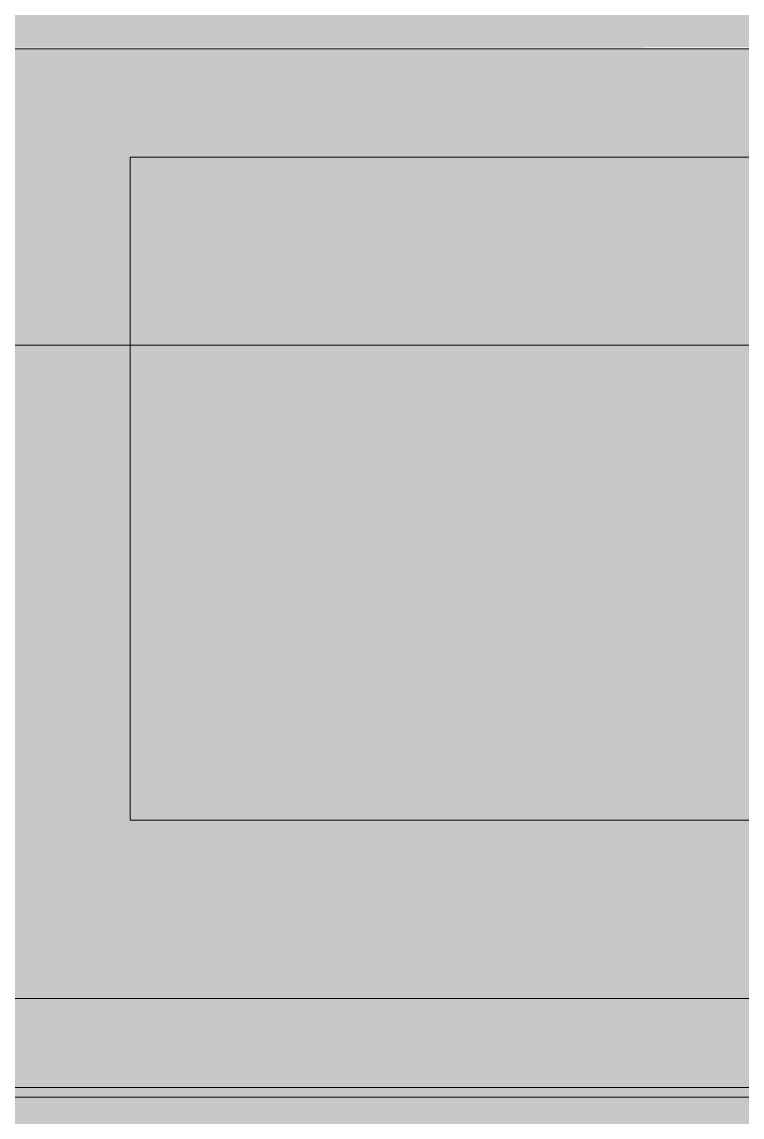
# Model space of a CAD drawing. Header units: inches. Extents: x 12491 to 13453, y 1800 to 2543.
# Drawn here: x 13064.97 to 13074.08, y 2186.95 to 2200.79 of the extents above; entities that cross this region are included whole.
import ezdxf

# ---------------------------------------------------------------- set-up
doc = ezdxf.new("R2010")
doc.units = ezdxf.units.IN
doc.header["$MEASUREMENT"] = 0
doc.layers.add('A-FLOR-1', color=192, linetype='Continuous', lineweight=18, transparency=0.4)
doc.layers.add('S-BEAM-1', color=12, linetype='Continuous', lineweight=9, transparency=0.4)
doc.layers.add('G-ANNO-SYMB', color=111, linetype='Continuous', lineweight=9)
doc.layers.add('S-BEAM', color=12, linetype='Continuous', lineweight=9)

# ---------------------------------------------------------------- blocks, each defined once
blk = doc.blocks.new('Plumbing Bulkhead - EX_ BULKHEAD 4-964323-FLOOR PLAN - ROOF _SUPERIMPOSED OVER 1ST FLOOR_')
at = {"layer": 'S-BEAM-1'}
for points in [[(52.704, 14.5), (3.704, 14.5), (3.704, 14.375), (52.704, 14.396), (52.704, 14.49)], [(52.704, 14.375), (3.704, 14.356), (3.704, 14.312), (52.704, 14.332), (52.704, 14.375)], [(49.601, 13.375), (3.704, 13.375), (3.704, 13.25), (52.704, 13.267), (52.704, 13.375)], [(52.704, 1.25), (3.704, 1.232), (3.704, 1.125), (52.704, 1.142), (52.704, 1.249)]]:
    blk.add_hatch(color=256, dxfattribs=at).paths.add_polyline_path(points, flags=0)
h = blk.add_hatch(color=256, dxfattribs=at)
h.paths.add_polyline_path([(49.601, 14.5), (3.704, 14.5), (3.704, 13.25), (52.704, 13.25), (52.704, 14.5)], flags=0)
h.paths.add_polyline_path([(49.522, 1.25), (3.704, 1.232), (3.704, 0), (52.704, 0), (52.704, 1.25)], flags=0)
h = blk.add_hatch(color=256, dxfattribs=at)
h.paths.add_polyline_path([(49.601, 14.312), (3.704, 14.312), (3.704, 13.375), (52.704, 13.375), (52.704, 14.312)], flags=0)
h.paths.add_polyline_path([(49.666, 1.125), (3.704, 1.111), (3.704, 0.187), (52.704, 0.187), (52.704, 1.125)], flags=0)
at = {"layer": 'S-BEAM'}
for p, q in [((3.704, 14.5), (52.704, 14.5)), ((3.704, 14.5), (52.704, 14.5)), ((52.704, 14.5), (3.704, 14.5)), ((52.704, 14.5), (3.704, 14.5)), ((3.704, 14.375), (52.704, 14.375)), ((3.704, 13.25), (52.704, 13.25)), ((52.704, 13.25), (3.704, 13.25)), ((3.704, 13.25), (52.704, 13.25)), ((14.923, 11), (3.704, 11)), ((3.704, 11), (14.923, 11)), ((14.923, 2.619), (14.923, 11)), ((14.923, 11), (14.923, 2.619)), ((3.704, 2.619), (14.923, 2.619)), ((14.923, 2.619), (3.704, 2.619)), ((52.704, 1.25), (3.704, 1.25)), ((3.704, 1.25), (52.704, 1.25)), ((52.704, 1.25), (3.704, 1.25))]:
    blk.add_line(p, q, dxfattribs=at)

msp = doc.modelspace()

# ---------------------------------------------------------------- hatches: boundary and pattern name
at = {"layer": 'A-FLOR-1'}
h = msp.add_hatch(color=256, dxfattribs=at)
h.paths.add_polyline_path([(12633.825, 1960.156), (12655.562, 1960.156), (12655.562, 1991.156), (12617.562, 1991.156), (12617.562, 1960.156), (12618.864, 1960.156)], flags=0)
h.paths.add_polyline_path([(12717.824, 1960.156), (12717.824, 1989.156), (12680.824, 1989.156), (12680.824, 1960.156)], flags=0)
h.paths.add_polyline_path([(13210.313, 2083.428), (13210.313, 2095.578), (13201.932, 2095.578), (13201.932, 2083.428), (13209.029, 2083.428)], flags=0)
h.paths.add_polyline_path([(12819.812, 2089.362), (12849.812, 2089.362), (12849.812, 2117.487), (12819.812, 2117.487), (12819.812, 2097.913)], flags=0)
h.paths.add_polyline_path([(12821.455, 2123.237), (12849.812, 2123.237), (12849.812, 2185.362), (12819.812, 2185.362), (12819.812, 2123.237)], flags=0)
h.paths.add_polyline_path([(12808.316, 2125.862), (12816.54, 2125.862), (12816.54, 2149.744), (12804.39, 2149.744), (12804.39, 2125.862), (12805.032, 2125.862)], flags=0)
h.paths.add_polyline_path([(13077.562, 2134.463), (13077.562, 2158.453), (13050.862, 2158.453), (13050.862, 2186.703), (13077.562, 2186.703), (13077.562, 2187.203), (13028.562, 2187.203), (13028.562, 2186.703), (13050.112, 2186.703), (13050.112, 2158.453), (13028.562, 2158.453), (13028.562, 2134.463), (13064.51, 2134.463)], flags=0)
h.paths.add_polyline_path([(13117.062, 2164.203), (13129.266, 2164.203), (13129.266, 2224.203), (13081.266, 2224.203), (13081.266, 2164.203), (13090.786, 2164.203)], flags=0)
h.paths.add_polyline_path([(13028.562, 2188.453), (13077.562, 2188.453), (13077.562, 2190.703), (13066.343, 2190.703), (13066.343, 2199.084), (13077.562, 2199.084), (13077.562, 2200.453), (13028.562, 2200.453), (13028.562, 2191.328)], flags=0)
h.paths.add_polyline_path([(13078.493, 2190.703), (13078.493, 2199.084), (13077.562, 2199.084), (13077.562, 2190.703), (13077.648, 2190.703)], flags=0)
h.paths.add_polyline_path([(13050.112, 2201.703), (13050.862, 2201.703), (13050.862, 2207.463), (13050.112, 2207.463), (13050.112, 2202.578)], flags=0)
h.paths.add_polyline_path([(12817.216, 2261.218), (12847.216, 2261.218), (12847.216, 2276.338), (12817.216, 2276.338), (12817.216, 2267.389)], flags=0)
h.paths.add_polyline_path([(12817.216, 2283.838), (12847.216, 2283.838), (12847.216, 2309.218), (12817.216, 2309.218), (12817.216, 2286.219)], flags=0)
h.paths.add_polyline_path([(12982.776, 2294.072), (12995.548, 2294.072), (12995.548, 2318.072), (12978.548, 2318.072), (12978.548, 2294.072)], flags=0)
h.paths.add_polyline_path([(12828.024, 2311.692), (12851.058, 2311.692), (12851.058, 2359.692), (12821.058, 2359.692), (12821.058, 2311.692), (12821.455, 2311.692)], flags=0)
h.paths.add_polyline_path([(12818.17, 2315.192), (12818.285, 2315.192), (12818.285, 2323.573), (12806.135, 2323.573), (12806.135, 2315.192), (12814.886, 2315.192)], flags=0)
h = msp.add_hatch(color=256, dxfattribs=at)
h.paths.add_polyline_path([(13050.862, 2187.203), (13077.562, 2187.203), (13077.562, 2188.453), (13028.562, 2188.436), (13028.562, 2187.203), (13050.112, 2187.203)], flags=0)
h.paths.add_polyline_path([(13031.744, 2200.453), (13077.562, 2200.471), (13077.562, 2201.578), (13050.862, 2201.599), (13050.862, 2201.703), (13050.112, 2201.703), (13050.112, 2201.578), (13028.562, 2201.556), (13028.562, 2200.453)], flags=0)
msp.add_hatch(color=256, dxfattribs=at).paths.add_polyline_path([(13071.079, 2190.703), (13077.562, 2190.703), (13077.562, 2199.084), (13066.343, 2199.084), (13066.343, 2190.703)], flags=0)

# ---------------------------------------------------------------- linework, layer by layer
at = {"layer": 'G-ANNO-SYMB'}
msp.add_line((13379.818, 2196.707), (12539.021, 2196.707), dxfattribs=at)

# ---------------------------------------------------------------- block references
at = {"layer": 'S-BEAM', "rotation": 180}
msp.add_blockref('Plumbing Bulkhead - EX_ BULKHEAD 4-964323-FLOOR PLAN - ROOF _SUPERIMPOSED OVER 1ST FLOOR_', (13081.266, 2201.703), dxfattribs=at)

doc.saveas('drawing.dxf')
